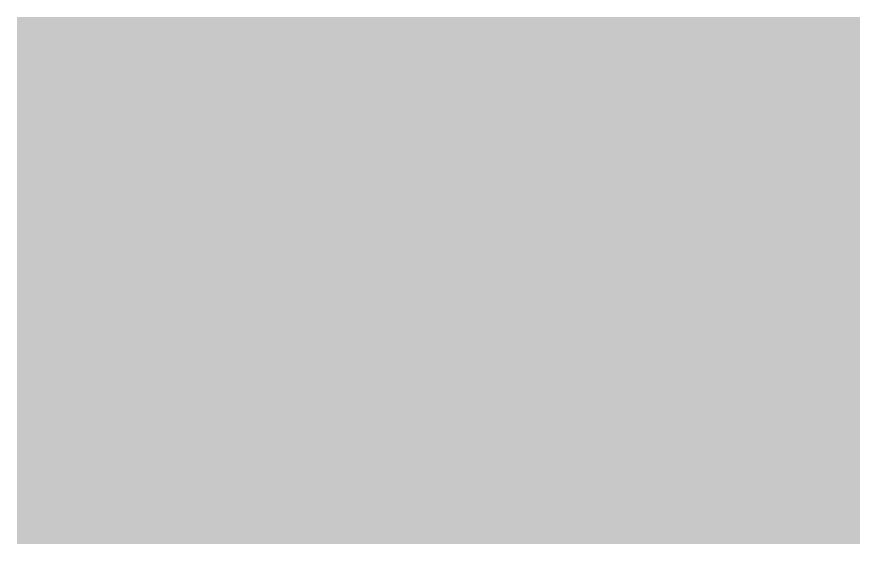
# Model space of a CAD drawing. Header units: millimetres. Extents: x -36573 to 311597, y -155058 to 0.
# Drawn here: x 88952 to 95352, y -79883 to -75882 of the extents above; entities that cross this region are included whole.
import ezdxf

# ---------------------------------------------------------------- set-up
doc = ezdxf.new("R2010")
doc.units = ezdxf.units.MM
doc.header["$MEASUREMENT"] = 0
doc.layers.add('#Hatch', color=7, linetype='Continuous', lineweight=5, true_color=0xadadad)
pattern_1 = [(50, (0, 0), (143.45204, -12.55043), [15, -165]), (355, (0, 0), (-27.75027, 150.43843), [12, -132]), (100.45144, (11.95, -1.05), (115.70177, 137.888), [12.74804, -140.22842]), (46.1842, (0, 40), (213.44827, -33.10386), [22.5, -247.5]), (96.63564, (17.79, 37.24), (186.9324, 194.82372), [19.12207, -210.34275]), (351.18416, (0, 40), (186.9324, 194.82372), [18, -198]), (21, (20, 30), (119.38141, -80.52378), [15, -165]), (326, (20, 30), (48.66307, 145.03001), [12, -132]), (71.45144, (29.95, 23.29), (168.04448, 64.50623), [12.74804, -140.22842]), (37.5, (0, 0), (2.431971, 66.57877), [0, -130.4, 0, -134, 0, -132.5]), (7.5, (0, 0), (52.613907, 78.882342), [0, -76.4, 0, -127.4, 0, -50.5]), (327.5, (-44.6, 0), (106.764487, -4.510974), [0, -50, 0, -156, 0, -207]), (317.5, (-64.6, 0), (116.637234, 20.020996), [0, -65, 0, -103.6, 0, -147])]

msp = doc.modelspace()

# ---------------------------------------------------------------- hatches: boundary and pattern name
at = {"layer": '#Hatch'}
h = msp.add_hatch(dxfattribs=at)
h.set_pattern_fill('AR-CONC', color=256, scale=20)
h.set_pattern_definition(pattern_1)
h.paths.add_polyline_path([(88951.84615, -79882.59254), (95351.84615, -79882.59254), (95351.84615, -75882.23995), (88951.84615, -75882.23995)])
h = msp.add_hatch(dxfattribs=at)
h.set_pattern_fill('AR-CONC', color=256, scale=20)
h.set_pattern_definition(pattern_1)
h.paths.add_polyline_path([(88951.84615, -79882.59254), (95351.84615, -79882.59254), (95351.84615, -75882.23995), (88951.84615, -75882.23995)])
h = msp.add_hatch(dxfattribs=at)
h.set_pattern_fill('AR-CONC', color=256, scale=20)
h.set_pattern_definition(pattern_1)
h.paths.add_polyline_path([(88951.84615, -79882.59254), (95351.84615, -79882.59254), (95351.84615, -75882.23995), (88951.84615, -75882.23995)])
h = msp.add_hatch(dxfattribs=at)
h.set_pattern_fill('AR-CONC', color=256, scale=20)
h.set_pattern_definition(pattern_1)
h.paths.add_polyline_path([(88951.84615, -79882.59254), (95351.84615, -79882.59254), (95351.84615, -75882.23995), (88951.84615, -75882.23995)])

doc.saveas('drawing.dxf')
